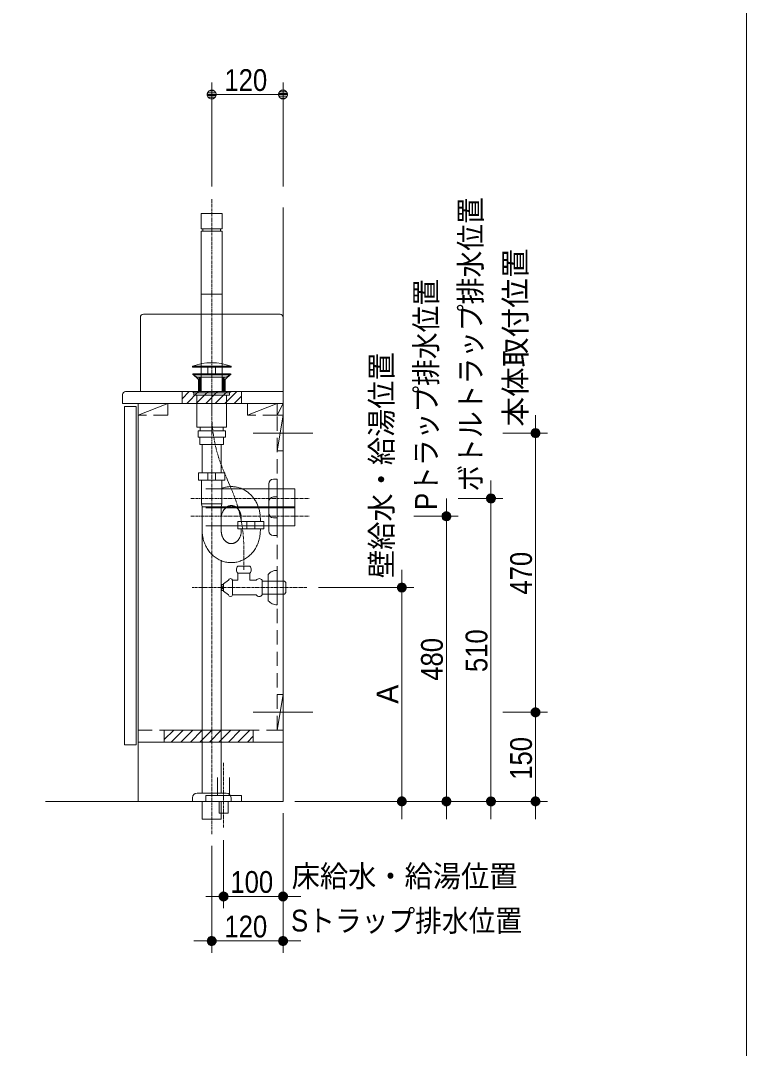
# Model space of a CAD drawing. Units: millimetres, scale not verified. Extents: x -3962 to 3962, y -3045 to 3045.
# Drawn here: x -1109 to 112, y -416 to 1315 of the extents above; entities that cross this region are included whole.
import ezdxf
from ezdxf.enums import TextEntityAlignment as Align

# ---------------------------------------------------------------- set-up
doc = ezdxf.new("R2010")
doc.units = ezdxf.units.MM
doc.header["$LTSCALE"] = 20
doc.linetypes.add('CHAIN1', pattern=[8, 5, -1, 1, -1])
doc.linetypes.add('DASHED1', pattern=[1.8, 1.2, -0.6])
for name, color, linetype, lineweight in [('0-0_1図面枠', 7, 'Continuous', 9), ('0-2_4給排水', 7, 'Continuous', 9), ('0-3_2寸法-1', 7, 'Continuous', 9), ('0-4_0', 7, 'Continuous', 9), ('0-6_2寸法-2', 7, 'Continuous', 9), ('0-7_5ボウル・キャビネット', 7, 'Continuous', 9)]:
    doc.layers.add(name, color=color, linetype=linetype, lineweight=lineweight)
doc.styles.add('ＭＳ Ｐゴシック', font='')
doc.styles.get('ＭＳ Ｐゴシック').set_extended_font_data('MS PGothic')

# ---------------------------------------------------------------- blocks, each defined once
blk = doc.blocks.new('グループ-4')
at = {"layer": '0-0_1図面枠'}
blk.add_lwpolyline([(-38000, 55400), (38000, 55400), (38000, -55400), (-38000, -55400)], close=True, dxfattribs=at)
blk = doc.blocks.new('図面枠')
at = {"layer": '0-0_1図面枠'}
blk.add_blockref('グループ-4', (0, 0), dxfattribs=at)
blk = doc.blocks.new('グループ-8')
at = {"layer": '0-2_4給排水'}
for p, q in [((19580, 14280), (19580, 13800)), ((19610, 14280), (19610, 13800)), ((20390, 14280), (20390, 13800)), ((20420, 14280), (20420, 13800)), ((21920, 9710), (21920, 10690)), ((21920, 9110), (21920, 10090)), ((19660, 10020), (20340, 10020)), ((20320, 9920), (19680, 9920)), ((20996.4, 9420), (20996.4, 9520)), ((21636.4, 9420), (21636.4, 9520)), ((20996.4, 9120), (20996.4, 9180)), ((21636.4, 9120), (21636.4, 9180)), ((19350, 93.3), (19350, 120))]:
    blk.add_line(p, q, dxfattribs=at)
at = {"layer": '0-2_4給排水', "linetype": 'CHAIN1'}
for p, q in [((19300, 10200), (23300, 10200)), ((19300, 9600), (23300, 9600))]:
    blk.add_line(p, q, dxfattribs=at)
at = {"layer": '0-2_4給排水'}
for points in [[(19350, 14650), (20650, 14650), (20650, 14620), (19350, 14620)], [(19870, 14620), (20130, 14620), (20130, 14400), (19870, 14400)], [(19380, 14400), (20620, 14400), (20620, 14360), (19380, 14360)], [(19518.7, 14280), (19380, 14360), (20620, 14360), (20479.8, 14280)], [(19400, 13760), (19350, 13800), (20650, 13800), (20600, 13760)], [(19400, 13760), (20600, 13760), (20600, 13680), (19400, 13680)], [(19500, 13680), (20500, 13680), (20500, 12600), (19500, 12600)], [(19540, 12480), (20460, 12480), (20460, 12260), (19540, 12260)], [(19610, 12600), (20390, 12600), (20390, 12480), (19610, 12480)], [(19600, 12260), (20400, 12260), (20400, 12020), (19600, 12020)], [(19680, 12020), (20320, 12020), (20320, 11060), (19680, 11060)], [(19560, 11060), (20440, 11060), (20440, 10820), (19560, 10820)], [(19870, 11060), (20130, 11060), (20130, 10820), (19870, 10820)], [(20876.4, 9420), (21756.4, 9420), (21756.4, 9180), (20876.4, 9180)], [(21186.4, 9420), (21446.4, 9420), (21446.4, 9180), (21186.4, 9180)]]:
    blk.add_lwpolyline(points, close=True, dxfattribs=at)
for points in [[(19680, 9120), (19680, 9920), (19660, 10020), (19660, 10820), (20340, 10820), (20340, 10020), (20320, 9920), (20320, 9120)], [(22080, 10850), (22200, 10850), (22200, 9550), (22080, 9550)], [(19800, 10520), (22800, 10520), (22800, 9880), (19800, 9880)], [(20978.3, 10541.1), (20949.2, 10551.8), (20919.7, 10561.3), (20890.1, 10569.9), (20860.1, 10577.3), (20829.9, 10583.7), (20799.5, 10589.1), (20768.8, 10593.4), (20737.8, 10596.6), (20706.6, 10598.8), (20675.1, 10599.8), (20643.4, 10599.9), (20611.9, 10598.9), (20580.7, 10596.8), (20549.7, 10593.6), (20518.9, 10589.4), (20488.5, 10584.1), (20458.3, 10577.8), (20428.3, 10570.4), (20398.6, 10562), (20369.2, 10552.4), (20340, 10541.9)], [(21636.4, 9520), (21635.9, 9554.9), (21634.4, 9589.5), (21632, 9623.9), (21628.7, 9657.9), (21624.3, 9691.7), (21619.1, 9725.2), (21612.8, 9758.4), (21605.6, 9791.3), (21597.4, 9824), (21588.3, 9856.3), (21578.2, 9888.4), (21567.1, 9920.2), (21555.1, 9951.7), (21542.1, 9982.9), (21528.2, 10013.8), (21513.3, 10044.4), (21497.5, 10074.7), (21480.9, 10104.3), (21463.6, 10133.1), (21445.6, 10161.2), (21427, 10188.4), (21407.6, 10214.9), (21387.5, 10240.6), (21366.7, 10265.5), (21345.2, 10289.7), (21323, 10313.1), (21300.1, 10335.7), (21276.5, 10357.5), (21252.2, 10378.5), (21227.2, 10398.8), (21201.4, 10418.3), (21175, 10437), (21147.9, 10454.9), (21120.3, 10471.9), (21092.4, 10487.9), (21064.3, 10502.8), (21035.9, 10516.6), (21007.2, 10529.4), (20978.3, 10541.1)], [(22080, 10250), (22200, 10250), (22200, 8950), (22080, 8950)], [(19800, 9920), (22800, 9920), (22800, 9280), (19800, 9280)], [(20320, 9520), (20320.3, 9537.6), (20321, 9555), (20322.3, 9572.3), (20324.1, 9589.3), (20326.4, 9606.2), (20329.2, 9622.9), (20332.5, 9639.4), (20336.3, 9655.8), (20340.6, 9672), (20345.5, 9688), (20350.8, 9703.8), (20356.7, 9719.4), (20363.1, 9734.9), (20369.9, 9750.1), (20377.2, 9764.9), (20384.8, 9779.1), (20392.7, 9792.9), (20401.1, 9806.2), (20409.8, 9819), (20418.9, 9831.3), (20428.4, 9843.2), (20438.2, 9854.5), (20448.4, 9865.4), (20459, 9875.7), (20470, 9885.6), (20481.3, 9895), (20493, 9904), (20504.9, 9912.3), (20516.9, 9919.9), (20529.1, 9926.8), (20541.4, 9933.1), (20553.8, 9938.8), (20566.4, 9943.8), (20579.1, 9948.1), (20591.9, 9951.7), (20604.9, 9954.7), (20618, 9957), (20631.3, 9958.7), (20644.7, 9959.7)], [(20644.7, 9959.7), (20658.2, 9960), (20671.7, 9959.7), (20685.1, 9958.7), (20698.3, 9957), (20711.5, 9954.7), (20724.4, 9951.7), (20737.3, 9948.1), (20750, 9943.8), (20762.5, 9938.8), (20775, 9933.1), (20787.3, 9926.8), (20799.4, 9919.9), (20811.5, 9912.3), (20823.3, 9904), (20835, 9895), (20846.4, 9885.6), (20857.3, 9875.7), (20867.9, 9865.4), (20878.1, 9854.5), (20888, 9843.2), (20897.5, 9831.3), (20906.5, 9819), (20915.3, 9806.2), (20923.6, 9792.9), (20931.6, 9779.1), (20939.2, 9764.9), (20946.4, 9750.1), (20953.3, 9734.9), (20959.7, 9719.4), (20965.5, 9703.8), (20970.9, 9688), (20975.7, 9672), (20980, 9655.8), (20983.9, 9639.4), (20987.2, 9622.9), (20990, 9606.2), (20992.3, 9589.3), (20994.1, 9572.3), (20995.3, 9555)], [(20995.3, 9555), (20996.1, 9537.6), (20996.4, 9520), (20996.4, 9520)], [(19682.9, 9034.1), (19680.7, 9076.8), (19680, 9120), (19680, 9120)], [(19680, 9120), (19680, 280), (20320, 280), (20320, 8106.1)], [(20697.3, 8040.8), (20658.2, 8040), (20619.1, 8040.8), (20580.3, 8043.3), (20542, 8047.3), (20504.1, 8053), (20466.5, 8060.3), (20429.4, 8069.3), (20392.7, 8079.9), (20356.3, 8092.1), (20320.3, 8105.9), (20284.8, 8121.4), (20249.6, 8138.5), (20214.8, 8157.2), (20180.5, 8177.5), (20146.6, 8199.4), (20113.8, 8222.5), (20082.1, 8246.8), (20051.5, 8272.3), (20022, 8299), (19993.5, 8326.8), (19966.1, 8355.9), (19939.8, 8386.1), (19914.5, 8417.5), (19890.4, 8450.2), (19867.3, 8484), (19845.3, 8519), (19824.4, 8555.2), (19804.6, 8592.6), (19786.2, 8630.5), (19769.2, 8668.9), (19753.7, 8707.7), (19739.7, 8747), (19727.2, 8786.7), (19716.1, 8826.8), (19706.5, 8867.4), (19698.4, 8908.4), (19691.8, 8949.9), (19686.6, 8991.7), (19682.9, 9034.1)], [(20321, 9085), (20320.3, 9102.4), (20320, 9120), (20320, 9120)], [(20671.7, 8680.3), (20658.2, 8680), (20644.7, 8680.3), (20631.3, 8681.3), (20618, 8683), (20604.9, 8685.3), (20591.9, 8688.3), (20579.1, 8691.9), (20566.4, 8696.2), (20553.8, 8701.2), (20541.4, 8706.9), (20529.1, 8713.2), (20516.9, 8720.1), (20504.9, 8727.7), (20493, 8736), (20481.3, 8745), (20470, 8754.4), (20459, 8764.3), (20448.4, 8774.6), (20438.2, 8785.5), (20428.4, 8796.8), (20418.9, 8808.7), (20409.8, 8821), (20401.1, 8833.8), (20392.7, 8847.1), (20384.8, 8860.9), (20377.2, 8875.1), (20369.9, 8889.9), (20363.1, 8905.1), (20356.7, 8920.6), (20350.8, 8936.2), (20345.5, 8952), (20340.6, 8968), (20336.3, 8984.2), (20332.5, 9000.6), (20329.2, 9017.1), (20326.4, 9033.8), (20324.1, 9050.7), (20322.3, 9067.7), (20321, 9085)], [(20996.4, 9120), (20996.1, 9102.4), (20995.3, 9085), (20994.1, 9067.7), (20992.3, 9050.7), (20990, 9033.8), (20987.2, 9017.1), (20983.9, 9000.6), (20980, 8984.2), (20975.7, 8968), (20970.9, 8952), (20965.5, 8936.2), (20959.7, 8920.6), (20953.3, 8905.1), (20946.4, 8889.9), (20939.2, 8875.1), (20931.6, 8860.9), (20923.6, 8847.1), (20915.3, 8833.8), (20906.5, 8821), (20897.5, 8808.7), (20888, 8796.8), (20878.1, 8785.5), (20867.9, 8774.6), (20857.3, 8764.3), (20846.4, 8754.4), (20835, 8745), (20823.3, 8736), (20811.5, 8727.7), (20799.4, 8720.1), (20787.3, 8713.2), (20775, 8706.9), (20762.5, 8701.2), (20750, 8696.2), (20737.3, 8691.9), (20724.4, 8688.3), (20711.5, 8685.3), (20698.3, 8683), (20685.1, 8681.3), (20671.7, 8680.3)], [(21636.4, 9120), (21635.6, 9076.8), (21633.4, 9034.1), (21629.7, 8991.7), (21624.6, 8949.9), (21617.9, 8908.4), (21609.8, 8867.4), (21600.2, 8826.8), (21589.2, 8786.7), (21576.6, 8747), (21562.6, 8707.7), (21547.2, 8668.9), (21530.2, 8630.5), (21511.8, 8592.6), (21492, 8555.2), (21471, 8519), (21449, 8484), (21426, 8450.2), (21401.8, 8417.5), (21376.6, 8386.1), (21350.3, 8355.9), (21322.9, 8326.8), (21294.4, 8299), (21264.9, 8272.3), (21234.2, 8246.8), (21202.5, 8222.5), (21169.7, 8199.4), (21135.9, 8177.5), (21101.5, 8157.2), (21066.7, 8138.5), (21031.6, 8121.4), (20996, 8105.9), (20960.1, 8092.1), (20923.7, 8079.9), (20887, 8069.3), (20849.8, 8060.3), (20812.3, 8053), (20774.3, 8047.3), (20736, 8043.3), (20697.3, 8040.8)], [(20650, 120), (20650, 93.3), (20650, 0), (19350, 0), (19350, 93.3)], [(19510, 280), (19512.5, 280), (20487.5, 280), (20490, 280)], [(19680, 0), (19680, -600), (20320, -600), (20320, 0)]]:
    blk.add_lwpolyline(points, dxfattribs=at)
for centre, radius, start, end in [((20000, 12949.6), 1820.4, 69.08018, 110.91982), ((22080, 10690), 160, 90, 180), ((22080, 10090), 160, 90, 180), ((22080, 9710), 160, 180, 270), ((22080, 9110), 160, 180, 270), ((19510, 120), 160, 90, 180), ((20490, 120), 160, 0, 90)]:
    blk.add_arc(centre, radius, start, end, dxfattribs=at)
blk = doc.blocks.new('グループ-9')
at = {"layer": '0-2_4給排水', "linetype": 'CHAIN1'}
for p, q in [((20000, -1100), (20000, 20300)), ((20672.1, 10493.4), (20407.9, 11106.6)), ((23200, 7200), (19340, 7200)), ((20400, 1300), (20400, -900))]:
    blk.add_line(p, q, dxfattribs=at)
at = {"layer": '0-2_4給排水'}
for p, q in [((19700, 19280), (19700, 19200)), ((20300, 19280), (20300, 19200)), ((20350, 17080), (19650, 17080)), ((21280, 7920), (20880, 7920)), ((20880, 7680), (21280, 7680)), ((21900, 7644.6), (21900, 6755.4)), ((22200, 6620), (22200, 7780)), ((20560, 7450), (20400, 7320)), ((20700, 6950), (20700, 7450)), ((21700, 7450), (21700, 6950))]:
    blk.add_line(p, q, dxfattribs=at)
for points in [[(19650, 19800), (19650, 19280), (20350, 19280), (20350, 19800)], [(20350, 13800), (20350, 19200), (19650, 19200), (19650, 13800)], [(20340, 7300), (20340, 7230), (20370, 7230), (20370, 7170), (20340, 7170), (20340, 7100), (20400, 7100), (20400, 7300)], [(21700, 7420), (22450, 7420), (22500, 7370), (22500, 7030), (22450, 6980), (21700, 6980)], [(19800, 200), (21000, 200), (21000, 0), (19800, 0)], [(20250, 0), (20550, 0), (20550, -400), (20250, -400)]]:
    blk.add_lwpolyline(points, close=True, dxfattribs=at)
at = {"layer": '0-2_4給排水', "linetype": 'CHAIN1'}
for points in [[(20000, 13084.5), (20000, 13215.4), (20000, 13800)], [(21080, 7800), (21080, 8384.6), (21080, 8515.5)]]:
    blk.add_lwpolyline(points, dxfattribs=at)
at = {"layer": '0-2_4給排水'}
for points in [[(21500, 6950), (20700, 6950), (20700, 7450), (20880, 7450), (20880, 7680)], [(20880, 7680), (21280, 7680), (21280, 7450), (21500, 7450)], [(20400, 7320), (20400, 7080), (20560, 6950)], [(20200, 800), (20200, 200), (20600, 200), (20600, 800)]]:
    blk.add_lwpolyline(points, dxfattribs=at)
at = {"layer": '0-2_4給排水', "linetype": 'CHAIN1'}
for centre, start, end in [((24999.1, 13084.5), 180, 203.30629), ((16080.9, 8515.5), 0, 23.30629)]:
    blk.add_arc(centre, 4999.1, start, end, dxfattribs=at)
at = {"layer": '0-2_4給排水'}
for centre, radius, start, end in [((20999, 7800), 169, 134.76027, 180), ((20999, 7800), 169, 180, 225.23973), ((21161, 7800), 169, 0, 45.23973), ((21161, 7800), 169, 314.76027, 0), ((22200, 7380), 400, 114.29519, 138.59038), ((22200, 7380), 400, 90, 114.29519), ((20630, 7426), 74, 90, 161.07536), ((20630, 7426), 74, 18.92464, 90), ((21600, 7375), 125, 90, 143.1301), ((21600, 7375), 125, 36.8699, 90), ((20630, 6974), 74, 198.92464, 270), ((20630, 6974), 74, 270, 341.07536), ((21600, 7025), 125, 216.8699, 270), ((21600, 7025), 125, 270, 323.1301), ((22200, 7020), 400, 221.40962, 245.70481), ((22200, 7020), 400, 245.70481, 270)]:
    blk.add_arc(centre, radius, start, end, dxfattribs=at)
blk = doc.blocks.new('_Dot')
at = {"layer": '0-4_0'}
for p, q in [((-10, 0), (-20, 0)), ((9.78, 2), (-9.78, 2)), ((7.99, 6), (-7.99, 6)), ((9.16, -3.98), (-9.16, -3.98)), ((6, -7.98), (-6, -7.98))]:
    blk.add_line(p, q, dxfattribs=at)
for points in [[(10, 0), (9.92, 1.25), (9.69, 2.49), (9.3, 3.68), (8.76, 4.82), (8.09, 5.88), (7.29, 6.85), (6.37, 7.71), (5.36, 8.44), (4.26, 9.05), (3.09, 9.51), (1.87, 9.82), (0.63, 9.98), (-0.63, 9.98), (-1.87, 9.82), (-3.09, 9.51), (-4.26, 9.05), (-5.36, 8.44), (-6.37, 7.71), (-7.29, 6.85), (-8.09, 5.88), (-8.76, 4.82), (-9.3, 3.68), (-9.69, 2.49), (-9.92, 1.25), (-10, 0), (0, 0)], [(-10, 0), (-9.92, -1.25), (-9.69, -2.49), (-9.3, -3.68), (-8.76, -4.82), (-8.09, -5.88), (-7.29, -6.85), (-6.37, -7.71), (-5.36, -8.44), (-4.26, -9.05), (-3.09, -9.51), (-1.87, -9.82), (-0.63, -9.98), (0.63, -9.98), (1.87, -9.82), (3.09, -9.51), (4.26, -9.05), (5.36, -8.44), (6.37, -7.71), (7.29, -6.85), (8.09, -5.88), (8.76, -4.82), (9.3, -3.68), (9.69, -2.49), (9.92, -1.25), (10, 0), (0, 0)]]:
    blk.add_lwpolyline(points, close=True, dxfattribs=at)

msp = doc.modelspace()

# ---------------------------------------------------------------- linework, layer by layer
at = {"layer": '0-3_2寸法-1'}
for p, q in [((-787.5, 1035), (-787.5, 1210)), ((-667.5, 1035), (-667.5, 1210)), ((-772.49, 1190), (-682.51, 1190)), ((-297.5, 620), (-222.5, 620)), ((-242.5, 165.01), (-242.5, 604.99)), ((-372.5, 510), (-297.5, 510)), ((-317.5, 494.99), (-317.5, 15.01)), ((-447.5, 480), (-372.5, 480)), ((-392.5, 464.99), (-392.5, 15.01)), ((-607.5, 360), (-447.5, 360)), ((-467.5, 344.99), (-467.5, 15.01)), ((-297.57, 150), (-222.5, 150)), ((-297.5, 150), (-222.5, 150)), ((-242.5, 134.99), (-242.5, 15.01)), ((-647.5, 0), (-447.5, 0)), ((-447.5, 0), (-372.5, 0)), ((-372.5, 0), (-297.5, 0)), ((-297.5, 0), (-222.5, 0)), ((-667.5, -20), (-667.5, -255)), ((-667.5, -20), (-667.5, -180)), ((-767.5, -65), (-767.5, -180)), ((-787.5, -75), (-787.5, -255)), ((-752.49, -160), (-682.51, -160)), ((-772.49, -235), (-682.51, -235))]:
    msp.add_line(p, q, dxfattribs=at)
at = {"layer": '0-6_2寸法-2'}
for p, q in [((-242.5, 635.01), (-242.5, 650.01)), ((-297.5, 620), (-222.5, 620)), ((-242.5, 620), (-242.5, 0)), ((-317.5, 525.01), (-317.5, 540.01)), ((-392.5, 495.01), (-392.5, 510.01)), ((-372.5, 510), (-297.5, 510)), ((-317.5, 510), (-317.5, 0)), ((-447.5, 480), (-372.5, 480)), ((-392.5, 480), (-392.5, 0)), ((-467.5, 375.01), (-467.5, 390.01)), ((-607.5, 360), (-447.5, 360)), ((-467.5, 360), (-467.5, 0)), ((-647.5, 0), (-447.5, 0)), ((-447.5, 0), (-372.5, 0)), ((-372.5, 0), (-297.5, 0)), ((-297.5, 0), (-222.5, 0)), ((-467.5, -15.01), (-467.5, -30.01)), ((-392.5, -15.01), (-392.5, -30.01)), ((-317.5, -15.01), (-317.5, -30.01)), ((-242.5, -15.01), (-242.5, -30.01)), ((-667.5, -20), (-667.5, -255)), ((-667.5, -20), (-667.5, -180)), ((-767.5, -65), (-767.5, -180)), ((-787.5, -75), (-787.5, -255)), ((-782.51, -160), (-797.51, -160)), ((-767.5, -160), (-667.5, -160)), ((-652.49, -160), (-637.49, -160)), ((-802.51, -235), (-817.51, -235)), ((-787.5, -235), (-667.5, -235)), ((-652.49, -235), (-637.49, -235))]:
    msp.add_line(p, q, dxfattribs=at)
at = {"layer": '0-7_5ボウル・キャビネット'}
for p, q in [((-667.5, 0), (-667.5, 1000)), ((-902.5, 820), (-672.5, 820)), ((-837.5, 678), (-825.5, 690)), ((-829.5, 670), (-809.5, 690)), ((-813.5, 670), (-793.5, 690)), ((-797.5, 670), (-777.5, 690)), ((-781.5, 670), (-761.5, 690)), ((-765.5, 670), (-745.5, 690)), ((-749.5, 670), (-737.5, 682)), ((-867.5, 104), (-851.5, 120)), ((-855.5, 100), (-835.5, 120)), ((-839.5, 100), (-819.5, 120)), ((-823.5, 100), (-803.5, 120)), ((-807.5, 100), (-787.5, 120)), ((-791.5, 100), (-771.5, 120)), ((-775.5, 100), (-755.5, 120)), ((-759.5, 100), (-739.5, 120)), ((-743.5, 100), (-723.5, 120)), ((-727.5, 100), (-717.5, 110)), ((-911.5, 100), (-667.5, 100)), ((-667.5, 0), (-1067.5, 0))]:
    msp.add_line(p, q, dxfattribs=at)
at = {"layer": '0-7_5ボウル・キャビネット', "linetype": 'CHAIN1'}
for p, q in [((-861.5, 670), (-911.5, 650)), ((-677.5, 670), (-727.5, 650)), ((-677.5, 650), (-667.5, 670)), ((-677.5, 590), (-667.5, 650)), ((-717.5, 620), (-617.5, 620)), ((-667.5, 180), (-677.5, 120)), ((-717.5, 150), (-617.5, 150))]:
    msp.add_line(p, q, dxfattribs=at)
at = {"layer": '0-7_5ボウル・キャビネット'}
for points in [[(-667.5, 815), (-667.5, 690), (-907.5, 690), (-907.5, 815)], [(-932.5, 690), (-667.5, 690), (-667.5, 670), (-937.5, 670), (-937.5, 685)]]:
    msp.add_lwpolyline(points, dxfattribs=at)
at = {"layer": '0-7_5ボウル・キャビネット', "linetype": 'DASHED1'}
for points in [[(-820, 720), (-810, 710), (-810, 690), (-765, 690), (-765, 710), (-755, 720)], [(-837.5, 670), (-837.5, 690), (-737.5, 690), (-737.5, 670)], [(-677.5, 650), (-667.5, 650), (-667.5, 590), (-677.5, 590)], [(-677.5, 180), (-667.5, 180), (-667.5, 120), (-677.5, 120)], [(-717.5, 120), (-717.5, 100), (-867.5, 100), (-867.5, 120)]]:
    msp.add_lwpolyline(points, dxfattribs=at)
at = {"layer": '0-7_5ボウル・キャビネット'}
for points in [[(-837.5, 670), (-837.5, 690), (-737.5, 690), (-737.5, 670)], [(-934.5, 665), (-914.5, 665), (-914.5, 95), (-934.5, 95)], [(-911.5, 670), (-667.5, 670), (-667.5, 0), (-911.5, 0)], [(-717.5, 120), (-717.5, 100), (-867.5, 100), (-867.5, 120)]]:
    msp.add_lwpolyline(points, close=True, dxfattribs=at)
at = {"layer": '0-7_5ボウル・キャビネット', "linetype": 'DASHED1'}
for points in [[(-911.5, 670), (-861.5, 670), (-861.5, 650), (-911.5, 650)], [(-727.5, 670), (-677.5, 670), (-677.5, 650), (-727.5, 650)], [(-677.5, 670), (-667.5, 670), (-667.5, 120), (-677.5, 120)], [(-911.5, 120), (-667.5, 120), (-667.5, 100), (-911.5, 100)]]:
    msp.add_lwpolyline(points, close=True, dxfattribs=at)
at = {"layer": '0-7_5ボウル・キャビネット'}
for centre, start, end in [((-902.5, 815), 90, 180), ((-672.5, 815), 0, 90), ((-932.5, 685), 90, 180)]:
    msp.add_arc(centre, 5, start, end, dxfattribs=at)

# ---------------------------------------------------------------- block references
at = {"layer": '0-0_1図面枠', "xscale": 0.05, "yscale": 0.05}
msp.add_blockref('図面枠', (-1787.5, 0), dxfattribs=at)
at = {"layer": '0-2_4給排水', "xscale": 0.05, "yscale": 0.05}
for name in ['グループ-9', 'グループ-8']:
    msp.add_blockref(name, (-1787.5, 0), dxfattribs=at)
at = {"layer": '0-3_2寸法-1', "xscale": 0.7503418, "yscale": 0.7503418}
for p, rotation in [((-787.5, 1190), 180), ((-242.5, 620), 90), ((-317.5, 510), 90), ((-392.5, 480), 90), ((-467.5, 360), 90), ((-242.5, 150), 270), ((-242.5, 150), 90), ((-467.5, 0), 270), ((-392.5, 0), 270), ((-317.5, 0), 270), ((-242.5, 0), 270), ((-767.5, -160), 180), ((-787.5, -235), 180)]:
    msp.add_blockref('_Dot', p, dxfattribs=dict(at, rotation=rotation))
for p in [(-667.5, 1190), (-667.5, -160), (-667.5, -235)]:
    msp.add_blockref('_Dot', p, dxfattribs=at)
at = {"layer": '0-6_2寸法-2', "xscale": 0.7503418, "yscale": 0.7503418}
for p, rotation in [((-242.5, 620), 270), ((-317.5, 510), 270), ((-392.5, 480), 270), ((-467.5, 360), 270), ((-467.5, 0), 90), ((-392.5, 0), 90), ((-317.5, 0), 90), ((-242.5, 0), 90), ((-667.5, -160), 180), ((-667.5, -235), 180)]:
    msp.add_blockref('_Dot', p, dxfattribs=dict(at, rotation=rotation))
for p in [(-767.5, -160), (-787.5, -235)]:
    msp.add_blockref('_Dot', p, dxfattribs=at)

# ---------------------------------------------------------------- texts
at = {"layer": '0-3_2寸法-1', "style": 'ＭＳ Ｐゴシック', "width": 0.9}
for s, p in [('120', (-766.11, 1185.04)), ('100', (-756.11, -164.96)), ('120', (-766.11, -239.96))]:
    msp.add_text(s, height=36.66, dxfattribs=at).set_placement(p, align=Align.BOTTOM_LEFT)
for s, p in [('470', (-237.54, 348.11)), ('510', (-312.54, 217.72)), ('480', (-387.54, 203.11)), ('150', (-237.54, 36.39))]:
    msp.add_text(s, height=36.66, rotation=90, dxfattribs=at).set_placement(p, align=Align.BOTTOM_LEFT)
at = {"layer": '0-3_2寸法-1', "style": 'ＭＳ Ｐゴシック'}
msp.add_text('A', height=36.69, rotation=90, dxfattribs=at).set_placement((-462.44, 164.44), align=Align.BOTTOM_LEFT)
at = {"layer": '0-6_2寸法-2', "style": 'ＭＳ Ｐゴシック'}
for s, height, width, p in [('ボトルトラップ排水位置', 36.69, 0.9, (-322.48, 521.55)), ('Pトラップ排水位置', 36.66, 0.9, (-397.48, 490.68)), ('壁給水・給湯位置', 36.66, 0.95, (-472.38, 375.96))]:
    msp.add_text(s, height=height, rotation=90, dxfattribs=dict(at, width=width)).set_placement(p, align=Align.BOTTOM_LEFT)
msp.add_text('本体取付位置', height=36.66, rotation=90, dxfattribs=at).set_placement((-247.19, 630.9), align=Align.BOTTOM_LEFT)
for s, width, p in [('床給水・給湯位置', 0.95, (-652.93, -155.12)), ('Sトラップ排水位置', 0.9, (-653.96, -230.02))]:
    msp.add_text(s, height=36.66, dxfattribs=dict(at, width=width)).set_placement(p, align=Align.BOTTOM_LEFT)

doc.saveas('drawing.dxf')
